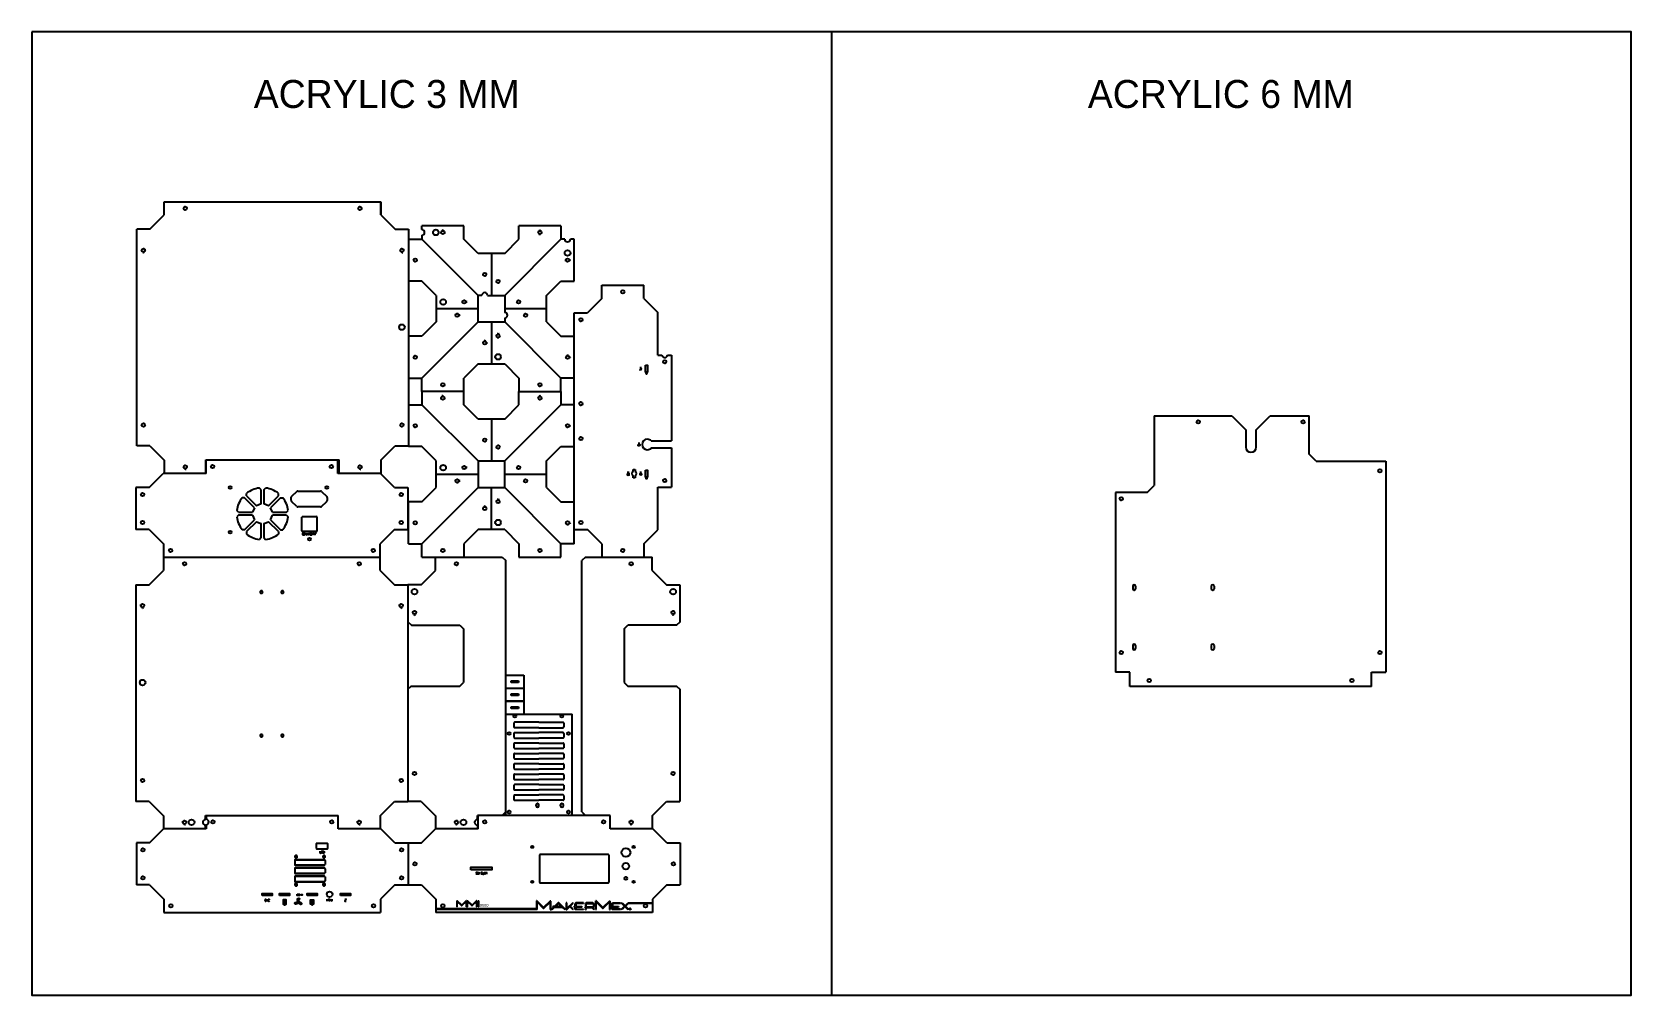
# Model space of a CAD drawing. Header units: inches. Extents: x -146 to 2142, y -111 to 1266.
import ezdxf

# ---------------------------------------------------------------- set-up
doc = ezdxf.new("R2010")
doc.units = ezdxf.units.IN
doc.header["$MEASUREMENT"] = 0
doc.layers.add('READY TO CUT', color=30, linetype='Continuous')
doc.styles.get("Standard").update_dxf_attribs({"font": 'arial.ttf'})

msp = doc.modelspace()

# ---------------------------------------------------------------- linework, layer by layer
at = {"color": 7}
msp.add_line((998.1, 1266.4), (998.1, -111.5), dxfattribs=at)
msp.add_lwpolyline([(-145.8, 1266.4), (-145.8, -111.5), (2142.1, -111.5), (2142.1, 1266.4)], close=True, dxfattribs=at)
at = {"layer": 'READY TO CUT', "color": 1}
for p, q in [((43.5, 1023.6), (353.5, 1023.6)), ((43.5, 1004.6), (43.5, 1023.6)), ((353.5, 1023.6), (353.5, 1004.6)), ((23, 984.1), (4, 984.1)), ((4, 674.1), (4, 984.1)), ((23, 984.1), (43.5, 1004.6)), ((353.5, 1004.6), (374, 984.1)), ((374, 984.1), (393, 984.1)), ((393, 984.1), (393, 673.1)), ((472, 989.1), (412, 989.1)), ((412, 983.6), (412, 989.1)), ((472, 970.1), (472, 989.1)), ((611, 989.1), (551, 989.1)), ((551, 970.1), (551, 989.1)), ((611, 989.1), (611, 970.1)), ((393, 970.1), (412, 970.1)), ((412, 975.6), (412, 970.1)), ((492.5, 889.6), (412, 970.1)), ((492.5, 949.6), (472, 970.1)), ((530.5, 949.6), (551, 970.1)), ((611, 970.1), (530.5, 889.6)), ((616.5, 970.1), (611, 970.1)), ((630, 970.1), (624.5, 970.1)), ((630, 910.1), (630, 970.1)), ((530.5, 949.6), (492.5, 949.6)), ((511.5, 949.6), (511.5, 889.6)), ((412, 910.1), (393, 910.1)), ((432.5, 889.6), (412, 910.1)), ((590.5, 889.6), (611, 910.1)), ((611, 910.1), (630, 910.1)), ((669.5, 885.1), (669.5, 904.1)), ((669.5, 904.1), (729.5, 904.1)), ((729.5, 885.1), (729.5, 904.1)), ((432.5, 889.6), (432.5, 851.6)), ((432.5, 870.6), (492.5, 870.6)), ((492.5, 851.6), (492.5, 889.6)), ((498, 889.6), (492.5, 889.6)), ((506, 889.6), (530.5, 889.6)), ((530.5, 889.6), (530.5, 865.1)), ((530.5, 870.6), (590.5, 870.6)), ((590.5, 851.6), (590.5, 889.6)), ((669.5, 885.1), (649, 864.6)), ((729.5, 885.1), (749.5, 865.1)), ((412, 771.1), (492.5, 851.6)), ((432.5, 851.6), (412, 831.1)), ((492.5, 851.6), (530.5, 851.6)), ((511.5, 851.6), (511.5, 791.6)), ((530.5, 857.1), (530.5, 851.6)), ((611, 771.1), (530.5, 851.6)), ((590.5, 851.6), (611, 831.1)), ((630, 534.1), (630, 864.6)), ((630, 864.6), (649, 864.6)), ((749.5, 804.1), (749.5, 865.1)), ((412, 831.1), (393, 831.1)), ((611, 831.1), (630, 831.1)), ((749.5, 804.1), (755.5, 804.1)), ((763.4, 804.1), (769, 804.1)), ((769, 804.1), (769, 681.2)), ((492.5, 791.6), (472, 771.1)), ((492.5, 791.6), (530.5, 791.6)), ((530.5, 791.6), (551, 771.1)), ((393, 771.1), (412, 771.1)), ((412, 752.1), (412, 771.1)), ((472, 752.1), (472, 771.1)), ((551, 771.1), (551, 752.1)), ((630, 771.1), (611, 771.1)), ((611, 752.1), (611, 771.1)), ((393, 733.1), (412, 733.1)), ((472, 752.1), (412, 752.1)), ((412, 752.1), (412, 733.1)), ((412, 733.1), (492.5, 652.6)), ((472, 733.1), (472, 752.1)), ((492.5, 712.6), (472, 733.1)), ((530.5, 712.6), (551, 733.1)), ((611, 733.1), (530.5, 652.6)), ((551, 733.1), (551, 752.1)), ((551, 752.1), (611, 752.1)), ((611, 752.1), (611, 733.1)), ((630, 733.1), (611, 733.1)), ((530.5, 712.6), (492.5, 712.6)), ((511.5, 712.6), (511.5, 652.6)), ((1459.6, 717), (1459.6, 617.5)), ((1459.6, 717), (1570.8, 717)), ((1625.8, 717), (1681.8, 717)), ((1681.8, 662.5), (1681.8, 717)), ((23, 674.1), (4, 674.1)), ((23, 674.1), (43.5, 653.6)), ((353.5, 653.6), (374, 674.1)), ((374, 674.1), (393, 674.1)), ((412, 673.1), (393, 673.1)), ((432.5, 652.6), (412, 673.1)), ((590.5, 652.6), (611, 673.1)), ((611, 673.1), (630, 673.1)), ((740.1, 681.2), (769, 681.2)), ((740.1, 671.2), (769, 671.2)), ((769, 671.2), (769, 615.1)), ((43.5, 653.6), (43.5, 634.6)), ((103, 654.1), (293.5, 654.1)), ((103, 634.6), (103, 654.1)), ((103.4, 634.6), (103.4, 654.1)), ((292, 634.6), (292, 654.1)), ((293.5, 634.6), (293.5, 654.1)), ((353.5, 653.6), (353.5, 634.6)), ((432.5, 614.6), (432.5, 652.6)), ((492.5, 652.6), (492.5, 614.6)), ((492.5, 652.6), (530.5, 652.6)), ((530.5, 614.6), (530.5, 652.6)), ((590.5, 614.6), (590.5, 652.6)), ((1691.8, 652.5), (1681.8, 662.5)), ((1691.8, 652.5), (1791.3, 652.5)), ((1791.3, 652.5), (1791.3, 350.5)), ((22, 614.6), (42, 634.6)), ((103.4, 634.6), (42, 634.6)), ((353, 634.6), (292, 634.6)), ((373, 614.6), (353, 634.6)), ((432.5, 633.6), (492.5, 633.6)), ((530.5, 633.6), (590.5, 633.6)), ((714.3, 640.6), (717.3, 640.6)), ((714.3, 637.7), (714.3, 640.6)), ((714.3, 628.6), (714.3, 631.4)), ((717.3, 628.6), (714.3, 628.6)), ((717.3, 640.6), (717.3, 637.7)), ((717.3, 631.4), (717.3, 628.6)), ((22, 614.6), (3, 614.6)), ((3, 614.6), (3, 554.6)), ((158.3, 600), (154.9, 600)), ((172.6, 585.8), (158.3, 600)), ((161.2, 602.8), (161.2, 606.3)), ((161.2, 602.8), (175.4, 588.6)), ((182, 611.4), (179.5, 613.9)), ((182, 591.3), (182, 611.4)), ((186, 611.4), (188.4, 613.9)), ((186, 611.4), (186, 591.3)), ((192.6, 588.6), (206.8, 602.8)), ((209.6, 600), (195.4, 585.8)), ((206.8, 602.8), (206.8, 606.3)), ((209.6, 600), (213.1, 600)), ((224.7, 600.5), (224.7, 596.2)), ((233.1, 609.1), (225.3, 601.9)), ((234.5, 609.6), (266.9, 609.6)), ((268.3, 609.1), (276, 601.9)), ((276.7, 600.5), (276.7, 596.2)), ((373, 614.6), (392, 614.6)), ((392, 614.6), (392, 554.6)), ((412, 534.1), (492.5, 614.6)), ((412, 594.1), (432.5, 614.6)), ((492.5, 614.6), (530.5, 614.6)), ((511.5, 554.6), (511.5, 614.6)), ((611, 534.1), (530.5, 614.6)), ((590.5, 614.6), (611, 594.1)), ((749.5, 615.1), (769, 615.1)), ((749.5, 554.1), (749.5, 615.1)), ((1404.3, 607.5), (1404.3, 350.5)), ((1449.6, 607.5), (1404.3, 607.5)), ((1449.6, 607.5), (1459.6, 617.5)), ((149.7, 579.2), (147.3, 581.6)), ((149.7, 575.2), (147.3, 572.7)), ((149.7, 579.2), (169.8, 579.2)), ((169.8, 575.2), (149.7, 575.2)), ((198.2, 579.2), (218.3, 579.2)), ((218.3, 575.2), (198.2, 575.2)), ((218.3, 579.2), (220.7, 581.6)), ((218.3, 575.2), (220.7, 572.7)), ((233.1, 587.6), (225.3, 594.8)), ((266.9, 587.1), (234.5, 587.1)), ((240.4, 552.6), (240.4, 572.1)), ((241.4, 573.1), (260.9, 573.1)), ((261.9, 572.1), (261.9, 552.6)), ((268.3, 587.6), (276, 594.8)), ((393, 534.1), (393, 594.1)), ((412, 594.1), (393, 594.1)), ((611, 594.1), (630, 594.1)), ((22, 554.6), (3, 554.6)), ((22, 554.6), (42.5, 534.1)), ((158.3, 554.3), (154.9, 554.3)), ((158.3, 554.3), (172.6, 568.5)), ((175.4, 565.7), (161.2, 551.5)), ((161.2, 551.5), (161.2, 548)), ((182, 542.9), (182, 563)), ((186, 563), (186, 542.9)), ((206.8, 551.5), (192.6, 565.7)), ((195.4, 568.5), (209.6, 554.3)), ((206.8, 551.5), (206.8, 548)), ((209.6, 554.3), (213.1, 554.3)), ((260.9, 551.6), (241.4, 551.6)), ((373, 554.6), (352.5, 534.1)), ((373, 554.6), (392, 554.6)), ((492.5, 554.6), (472, 534.1)), ((530.5, 554.6), (492.5, 554.6)), ((530.5, 554.6), (551, 534.1)), ((630, 554.6), (649, 554.6)), ((669.5, 534.1), (649, 554.6)), ((729.5, 534.1), (749.5, 554.1)), ((42.5, 534.1), (42.5, 496.1)), ((182, 542.9), (179.5, 540.4)), ((186, 542.9), (188.4, 540.4)), ((352.5, 496.1), (352.5, 534.1)), ((393, 534.1), (412, 534.1)), ((412, 515.1), (412, 534.1)), ((472, 534.1), (472, 515.1)), ((551, 534.1), (551, 515.1)), ((611, 515.1), (611, 534.1)), ((630, 534.1), (611, 534.1)), ((669.5, 534.1), (669.5, 515.1)), ((729.5, 534.1), (729.5, 515.1)), ((42.5, 515.1), (352.5, 515.1)), ((412, 515.1), (526.9, 515.1)), ((431.5, 496.1), (431.5, 515.1)), ((526.9, 515.1), (532, 510)), ((532, 145.6), (532, 510)), ((551, 515.1), (611, 515.1)), ((646, 515.1), (641, 510)), ((641, 150.7), (641, 510)), ((646, 515.1), (741.5, 515.1)), ((741.5, 496.1), (741.5, 515.1)), ((22, 475.6), (42.5, 496.1)), ((352.5, 496.1), (373, 475.6)), ((411, 475.6), (431.5, 496.1)), ((741.5, 496.1), (762, 475.6)), ((3, 475.6), (3, 165.6)), ((3, 475.6), (22, 475.6)), ((373, 475.6), (392, 475.6)), ((411, 475.6), (392, 475.6)), ((392, 475.6), (392, 165.6)), ((762, 475.6), (781, 475.6)), ((781, 475.6), (781, 422.1)), ((392, 422.6), (397, 417.6)), ((397, 417.6), (466.5, 417.6)), ((466.5, 417.6), (471.5, 412.6)), ((471.5, 412.6), (471.5, 335.6)), ((701.5, 412.6), (706.5, 417.6)), ((701.5, 412.6), (701.5, 335.6)), ((1429.3, 388.5), (1429.3, 384.5)), ((558.1, 346.1), (558.1, 290.3)), ((1424.8, 350.5), (1404.3, 350.5)), ((1424.8, 330), (1424.8, 350.5)), ((1770.8, 350.5), (1791.3, 350.5)), ((1770.8, 330), (1770.8, 350.5)), ((466.5, 330.6), (471.5, 335.6)), ((701.5, 335.6), (706.5, 330.6)), ((781, 326.1), (781, 165.6)), ((1770.8, 330), (1424.8, 330)), ((532, 290.3), (627, 290.3)), ((543.7, 277.8), (543.7, 272)), ((579.5, 278.8), (544.7, 278.8)), ((579.5, 278.8), (614.2, 278.8)), ((615.2, 277.8), (615.2, 272)), ((627, 145.6), (627, 290.3)), ((543.7, 262.9), (543.7, 257.2)), ((579.5, 271), (544.7, 271)), ((544.7, 263.9), (579.5, 263.9)), ((544.7, 256.2), (579.5, 256.2)), ((579.5, 271), (614.2, 271)), ((614.2, 263.9), (579.5, 263.9)), ((614.2, 256.2), (579.5, 256.2)), ((615.2, 262.9), (615.2, 257.2)), ((543.7, 248.1), (543.7, 242.3)), ((543.7, 233.2), (543.7, 227.5)), ((579.5, 249.1), (544.7, 249.1)), ((544.7, 241.3), (579.5, 241.3)), ((544.7, 234.2), (579.5, 234.2)), ((579.5, 249.1), (614.2, 249.1)), ((614.2, 241.3), (579.5, 241.3)), ((614.2, 234.2), (579.5, 234.2)), ((615.2, 248.1), (615.2, 242.3)), ((615.2, 233.2), (615.2, 227.5)), ((543.7, 218.4), (543.7, 212.7)), ((544.7, 226.5), (579.5, 226.5)), ((579.5, 219.4), (544.7, 219.4)), ((544.7, 211.7), (579.5, 211.7)), ((614.2, 226.5), (579.5, 226.5)), ((579.5, 219.4), (614.2, 219.4)), ((614.2, 211.7), (579.5, 211.7)), ((615.2, 218.4), (615.2, 212.7)), ((543.7, 203.6), (543.7, 197.8)), ((543.7, 188.7), (543.7, 183)), ((544.7, 204.6), (579.5, 204.6)), ((544.7, 196.8), (579.5, 196.8)), ((579.5, 189.7), (544.7, 189.7)), ((614.2, 204.6), (579.5, 204.6)), ((614.2, 196.8), (579.5, 196.8)), ((579.5, 189.7), (614.2, 189.7)), ((615.2, 203.6), (615.2, 197.8)), ((615.2, 188.7), (615.2, 183)), ((22, 165.6), (3, 165.6)), ((22, 165.6), (42.5, 145.1)), ((352.5, 145.1), (373, 165.6)), ((373, 165.6), (392, 165.6)), ((411, 165.6), (392, 165.6)), ((411, 165.6), (431.5, 145.1)), ((543.7, 173.9), (543.7, 168.1)), ((544.7, 182), (579.5, 182)), ((544.7, 174.9), (579.5, 174.9)), ((544.7, 167.1), (579.5, 167.1)), ((575.5, 159.3), (575.5, 160.8)), ((614.2, 182), (579.5, 182)), ((614.2, 174.9), (579.5, 174.9)), ((614.2, 167.1), (579.5, 167.1)), ((579.5, 159.3), (579.5, 160.8)), ((610.5, 159.3), (610.5, 160.8)), ((614.5, 159.3), (614.5, 160.8)), ((615.2, 173.9), (615.2, 168.1)), ((741.5, 145.1), (762, 165.6)), ((762, 165.6), (781, 165.6)), ((42.5, 145.1), (42.5, 126.1)), ((102.5, 145.6), (292.5, 145.6)), ((102.5, 139.6), (102.5, 145.6)), ((103.5, 145.6), (103.5, 140)), ((292.5, 126.1), (292.5, 145.6)), ((352.5, 145.1), (352.5, 126.1)), ((431.5, 145.1), (431.5, 126.1)), ((681.5, 145.6), (491.5, 145.6)), ((491.5, 139.6), (491.5, 145.6)), ((492.5, 126.1), (492.5, 145.6)), ((532, 150.7), (526.8, 145.6)), ((641, 150.7), (646.1, 145.6)), ((681.5, 126.1), (681.5, 145.6)), ((741.5, 145.1), (741.5, 126.1)), ((22.5, 106.1), (42.5, 126.1)), ((103.5, 126.1), (42.5, 126.1)), ((102.5, 126.1), (102.5, 131.6)), ((103.5, 132.1), (103.5, 126.1)), ((353.5, 126.1), (292.5, 126.1)), ((373.5, 106.1), (353.5, 126.1)), ((411.5, 106.1), (431.5, 126.1)), ((492.5, 126.1), (431.5, 126.1)), ((491.5, 131.6), (491.5, 126.1)), ((742.5, 126.1), (681.5, 126.1)), ((762.5, 106.1), (742.5, 126.1)), ((22.5, 106.1), (3.5, 106.1)), ((3.5, 106.1), (3.5, 46.1)), ((261, 105.1), (261, 98.1)), ((261.5, 105.6), (276.5, 105.6)), ((261.5, 97.6), (276.5, 97.6)), ((277, 105.1), (277, 98.1)), ((373.5, 106.1), (411.5, 106.1)), ((392.5, 106.1), (392.5, 46.1)), ((762.5, 106.1), (781.5, 106.1)), ((781.5, 106.1), (781.5, 46.1)), ((230.2, 81.1), (230.2, 75.4)), ((230.2, 69.3), (230.2, 63.5)), ((272.7, 82.1), (231.2, 82.1)), ((231.2, 82.1), (272.7, 82.1)), ((231.2, 74.4), (272.7, 74.4)), ((272.7, 74.4), (231.2, 74.4)), ((272.7, 70.3), (231.2, 70.3)), ((231.2, 70.3), (272.7, 70.3)), ((273.7, 81.1), (273.7, 75.4)), ((273.7, 69.3), (273.7, 63.5)), ((580.5, 88.9), (580.5, 49.9)), ((581.5, 89.9), (678.5, 89.9)), ((679.5, 88.9), (679.5, 49.9)), ((22.5, 46.1), (3.5, 46.1)), ((22.5, 46.1), (43, 25.6)), ((230.2, 57.4), (230.2, 51.7)), ((231.2, 62.5), (272.7, 62.5)), ((272.7, 62.5), (231.2, 62.5)), ((272.7, 58.4), (231.2, 58.4)), ((231.2, 58.4), (272.7, 58.4)), ((231.2, 50.7), (272.7, 50.7)), ((272.7, 50.7), (231.2, 50.7)), ((273.7, 57.4), (273.7, 51.7)), ((373.5, 46.1), (353, 25.6)), ((373.5, 46.1), (411.5, 46.1)), ((411.5, 46.1), (432, 25.6)), ((581.5, 48.9), (678.5, 48.9)), ((762.5, 46.1), (742, 25.6)), ((762.5, 46.1), (781.5, 46.1)), ((43, 25.6), (43, 6.6)), ((353, 25.6), (353, 6.6)), ((432, 25.6), (432, 6.6)), ((742, 25.6), (742, 6.6)), ((43, 6.6), (353, 6.6)), ((742, 6.6), (432, 6.6))]:
    msp.add_line(p, q, dxfattribs=at)
at = {"layer": 'READY TO CUT'}
for p, q in [((43.5, 1004.6), (43.5, 1023.6)), ((353.5, 1004.6), (353.5, 1023.6))]:
    msp.add_line(p, q, dxfattribs=at)
at = {"layer": 'READY TO CUT', "color": 2}
for p, q in [((442, 983.3), (441.2, 982.6)), ((442, 982), (442, 983.3)), ((442, 983.3), (442.7, 982.6)), ((444.4, 979.6), (445.7, 979.6)), ((581, 983.3), (580.2, 982.6)), ((581, 982), (581, 983.3)), ((581, 983.3), (581.7, 982.6)), ((581, 975.8), (581, 977.2)), ((13.5, 950.3), (12.7, 951)), ((13.5, 951.7), (13.5, 950.3)), ((13.5, 950.3), (14.2, 951)), ((17.2, 954.1), (15.9, 954.1)), ((383.5, 950.3), (382.7, 951)), ((383.5, 951.7), (383.5, 950.3)), ((383.5, 950.3), (384.2, 951)), ((387.2, 954.1), (385.9, 954.1)), ((616.7, 940.1), (618.1, 940.1)), ((622.9, 940.1), (624.2, 940.1)), ((624.2, 940.1), (623.5, 940.8)), ((624.2, 940.1), (623.5, 939.3)), ((468.7, 880.1), (470.1, 880.1)), ((474.9, 880.1), (476.2, 880.1)), ((476.2, 880.1), (475.5, 880.8)), ((476.2, 880.1), (475.5, 879.3)), ((462.5, 864.8), (462.5, 863.5)), ((464.9, 861.1), (466.2, 861.1)), ((466.2, 861.1), (465.5, 861.8)), ((466.2, 861.1), (465.5, 860.3)), ((502, 825.3), (501.2, 824.6)), ((502, 824), (502, 825.3)), ((502, 825.3), (502.7, 824.6)), ((521, 835.3), (520.2, 834.6)), ((521, 834), (521, 835.3)), ((521, 835.3), (521.7, 834.6)), ((521, 827.8), (521, 829.2)), ((504.4, 821.6), (505.7, 821.6)), ((620.5, 804.8), (620.5, 803.5)), ((622.9, 801.1), (624.2, 801.1)), ((624.2, 801.1), (623.5, 801.8)), ((624.2, 801.1), (623.5, 800.3)), ((438.2, 742.6), (439.6, 742.6)), ((442, 746.3), (441.2, 745.6)), ((442, 745), (442, 746.3)), ((442, 746.3), (442.7, 745.6)), ((581, 746.3), (580.2, 745.6)), ((581, 745), (581, 746.3)), ((581, 746.3), (581.7, 745.6)), ((622.9, 703.1), (624.2, 703.1)), ((624.2, 703.1), (623.5, 703.8)), ((624.2, 703.1), (623.5, 702.3)), ((73.5, 640.3), (72.7, 641)), ((73.5, 641.7), (73.5, 640.3)), ((73.5, 640.3), (74.2, 641)), ((77.2, 644.1), (75.9, 644.1)), ((323.5, 640.3), (322.7, 641)), ((323.5, 641.7), (323.5, 640.3)), ((323.5, 640.3), (324.2, 641)), ((327.2, 644.1), (325.9, 644.1)), ((474.9, 643.1), (476.2, 643.1)), ((476.2, 643.1), (475.5, 643.8)), ((476.2, 643.1), (475.5, 642.3)), ((462.5, 621.7), (462.5, 620.3)), ((464.9, 624.1), (466.2, 624.1)), ((466.2, 624.1), (465.5, 624.8)), ((466.2, 624.1), (465.5, 623.3)), ((521, 598.3), (520.2, 597.6)), ((521, 597), (521, 598.3)), ((521, 598.3), (521.7, 597.6)), ((498.2, 584.6), (499.6, 584.6)), ((502, 588.3), (501.2, 587.6)), ((502, 587), (502, 588.3)), ((502, 588.3), (502.7, 587.6)), ((620.5, 561.7), (620.5, 560.3)), ((622.9, 564.1), (624.2, 564.1)), ((624.2, 564.1), (623.5, 564.8)), ((624.2, 564.1), (623.5, 563.3)), ((10.1, 445.6), (8.7, 445.6)), ((12.5, 441.8), (11.7, 442.5)), ((12.5, 443.2), (12.5, 441.8)), ((12.5, 441.8), (13.2, 442.5)), ((380.1, 445.6), (378.7, 445.6)), ((382.5, 441.8), (381.7, 442.5)), ((382.5, 443.2), (382.5, 441.8)), ((382.5, 441.8), (383.2, 442.5)), ((401.5, 439.3), (401.5, 438)), ((771.5, 439.3), (771.5, 438)), ((401.5, 431.8), (400.7, 432.5)), ((401.5, 433.2), (401.5, 431.8)), ((401.5, 431.8), (402.2, 432.5)), ((771.5, 431.8), (770.7, 432.5)), ((771.5, 433.2), (771.5, 431.8)), ((771.5, 431.8), (772.2, 432.5)), ((461.5, 139.3), (461.5, 138)), ((711.5, 139.3), (711.5, 138)), ((70.1, 135.6), (68.7, 135.6)), ((72.5, 131.8), (71.7, 132.5)), ((72.5, 133.2), (72.5, 131.8)), ((72.5, 131.8), (73.2, 132.5)), ((320.1, 135.6), (318.7, 135.6)), ((322.5, 131.8), (321.7, 132.5)), ((322.5, 133.2), (322.5, 131.8)), ((322.5, 131.8), (323.2, 132.5)), ((461.5, 131.8), (460.7, 132.5)), ((461.5, 133.2), (461.5, 131.8)), ((461.5, 131.8), (462.2, 132.5)), ((711.5, 131.8), (710.7, 132.5)), ((711.5, 133.2), (711.5, 131.8)), ((711.5, 131.8), (712.2, 132.5)), ((462, 23.3), (462.7, 23.3)), ((476.8, 23.3), (477.5, 23.3)), ((492.9, 23.3), (493.5, 23.3)), ((680.4, 23), (681.3, 23)), ((575.9, 11.6), (432, 11.6)), ((576.8, 10.7), (432, 10.7)), ((462, 14.9), (462.7, 14.9)), ((475.4, 14.9), (476, 14.9)), ((477.5, 14.9), (476.8, 14.9)), ((476.8, 14.9), (477.5, 14.9)), ((490.2, 14.9), (490.8, 14.9)), ((491.7, 21.5), (491.7, 22)), ((492, 21.5), (491.7, 21.5)), ((492.9, 14.9), (493.5, 14.9))]:
    msp.add_line(p, q, dxfattribs=at)
at = {"layer": 'READY TO CUT', "color": 2, "linetype": 'Continuous'}
for p, q in [((723.7, 786.2), (726.2, 786.2)), ((723.7, 783.7), (723.7, 782.1)), ((726.2, 782.8), (723.7, 782.8)), ((721.3, 678.3), (723.8, 678.3)), ((723.8, 676.6), (721.3, 676.6)), ((722.6, 678.3), (722.6, 676.6)), ((706, 636.5), (708.5, 636.5)), ((723.7, 636.5), (726.2, 636.5)), ((245.2, 546.3), (245.2, 550)), ((245.2, 550), (247.7, 546.3)), ((247.7, 546.3), (247.7, 550)), ((248.5, 546.3), (250.9, 550)), ((255.4, 546.3), (255.4, 550)), ((255.4, 550), (257.9, 550)), ((258.7, 546.3), (258.7, 550)), ((258.7, 550), (261.2, 550)), ((255.4, 548.3), (257.1, 548.3)), ((258.7, 548.3), (260.4, 548.3)), ((499.2, 61.5), (499.2, 64)), ((499.2, 61.5), (500.6, 61.5)), ((503.7, 64), (505.4, 64)), ((504.6, 64), (504.6, 61.5)), ((189.9, 22.8), (189.9, 25.3)), ((189.9, 25.3), (191.5, 22.8)), ((191.5, 22.8), (191.5, 25.3)), ((215.8, 23.1), (215.8, 20.6)), ((276.3, 23), (276.3, 25.5)), ((279.2, 23.8), (280.4, 23.8)), ((281.3, 23), (281.3, 25.5)), ((281.9, 23), (281.9, 25.5)), ((281.9, 25.5), (283.6, 23)), ((283.6, 23), (283.6, 25.5)), ((462, 23.3), (462, 14.9)), ((469.1, 16.9), (462.7, 23.3)), ((475.5, 23.3), (469.1, 16.9)), ((476, 23.3), (475.5, 23.3)), ((476, 14.9), (476, 23.3)), ((476.8, 23.3), (476.8, 14.9)), ((483.9, 16.9), (477.5, 23.3)), ((490.3, 23.3), (483.9, 16.9)), ((490.8, 23.3), (490.3, 23.3)), ((490.8, 14.9), (490.8, 23.3)), ((492.9, 23.3), (491.7, 22)), ((493.5, 14.9), (493.5, 23.3)), ((576.6, 23.3), (575.9, 23.3)), ((575.9, 23.3), (575.9, 11.6)), ((586.2, 13.6), (576.6, 23.3)), ((595.6, 23), (586.2, 13.6)), ((596.4, 23), (595.6, 23)), ((596.4, 10.8), (596.4, 23)), ((661.5, 23.2), (660.8, 23.2)), ((660.8, 11), (660.8, 23.2)), ((671, 13.7), (661.5, 23.2)), ((680.4, 23), (671, 13.7)), ((681.3, 10.9), (681.3, 23)), ((214.9, 20.6), (216.5, 20.6)), ((462.7, 14.9), (462.7, 22.3)), ((462.7, 22.3), (468.7, 16.4)), ((468.7, 16.4), (469.4, 16.4)), ((469.4, 16.4), (475.4, 22.3)), ((475.4, 22.3), (475.4, 14.9)), ((477.5, 14.9), (477.5, 22.3)), ((477.5, 22.3), (483.5, 16.4)), ((483.5, 16.4), (484.2, 16.4)), ((484.2, 16.4), (490.2, 22.3)), ((490.2, 22.3), (490.2, 14.9)), ((492, 21.5), (492.9, 22.5)), ((492.9, 22.5), (492.9, 14.9)), ((576.8, 10.7), (576.8, 21.7)), ((576.8, 21.7), (585.6, 12.9)), ((585.6, 12.9), (586.7, 12.9)), ((586.7, 12.9), (595.5, 21.6)), ((595.5, 21.6), (595.5, 10.8)), ((595.5, 10.8), (596.4, 10.8)), ((600.7, 14.4), (597.7, 11.3)), ((597.7, 11.3), (598.3, 10.7)), ((598.3, 10.7), (601.9, 14.3)), ((601.6, 15.1), (599.5, 15.1)), ((599.5, 15.1), (599.5, 14.4)), ((599.5, 14.4), (600.7, 14.4)), ((607, 20.5), (601.6, 15.1)), ((601.9, 14.3), (613, 14.3)), ((602.8, 15.1), (607.3, 19.7)), ((612.2, 15.1), (602.8, 15.1)), ((608, 20.5), (607, 20.5)), ((607.3, 19.7), (607.6, 19.7)), ((607.6, 19.7), (612.2, 15.1)), ((617, 11.4), (608, 20.5)), ((613, 14.3), (616.5, 10.8)), ((616.5, 10.8), (617, 11.4)), ((619.6, 20.3), (618.7, 20.3)), ((618.7, 20.3), (618.7, 10.8)), ((618.7, 10.8), (619.4, 10.8)), ((619.4, 10.8), (623.6, 15.1)), ((627.8, 20.4), (619.6, 12.2)), ((619.6, 12.2), (619.6, 20.3)), ((623.6, 15.1), (628, 10.7)), ((624.2, 15.6), (628.4, 19.8)), ((628.5, 11.3), (624.2, 15.6)), ((628.4, 19.8), (627.8, 20.4)), ((628, 10.7), (628.5, 11.3)), ((630, 14.2), (630, 15.1)), ((630, 15.1), (631.3, 15.1)), ((631.3, 14.2), (630, 14.2)), ((632.4, 20.5), (631.3, 19.4)), ((631.3, 15.1), (631.3, 19.4)), ((631.3, 10.7), (631.3, 14.2)), ((643.4, 10.7), (631.3, 10.7)), ((632.6, 19.6), (632.2, 19.3)), ((632.2, 19.3), (632.2, 15.1)), ((632.2, 15.1), (640.7, 15.1)), ((640.7, 14.2), (632.2, 14.2)), ((632.2, 14.2), (632.2, 11.5)), ((632.2, 11.5), (643.4, 11.5)), ((643.5, 20.5), (632.4, 20.5)), ((643.5, 19.6), (632.6, 19.6)), ((640.7, 15.1), (640.7, 14.2)), ((643.4, 11.5), (643.4, 10.7)), ((643.5, 20.5), (643.5, 19.6)), ((646.2, 14.4), (645, 14.4)), ((645, 14.4), (645, 13.6)), ((645, 13.6), (646.2, 13.6)), ((647.1, 20.5), (646.2, 19.5)), ((646.2, 19.5), (646.2, 14.4)), ((646.2, 13.6), (646.2, 10.8)), ((646.2, 10.8), (646.9, 10.8)), ((646.9, 19.1), (647.4, 19.6)), ((646.9, 14.4), (646.9, 19.1)), ((656.4, 14.4), (646.9, 14.4)), ((646.9, 10.8), (646.9, 13.6)), ((646.9, 13.6), (655.1, 13.6)), ((656.8, 20.5), (647.1, 20.5)), ((647.4, 19.6), (656.6, 19.6)), ((655.1, 13.6), (657.9, 10.8)), ((658.5, 11.4), (656.3, 13.5)), ((656.3, 13.5), (656.7, 13.5)), ((657.5, 15.5), (656.4, 14.4)), ((656.6, 19.6), (657.5, 18.7)), ((656.7, 13.5), (658.4, 15.2)), ((658.4, 18.8), (656.8, 20.5)), ((657.5, 18.7), (657.5, 15.5)), ((657.9, 10.8), (658.5, 11.4)), ((658.4, 15.2), (658.4, 18.8)), ((660.8, 11), (661.6, 11)), ((661.6, 11), (661.6, 21.8)), ((661.6, 21.8), (670.5, 12.9)), ((670.5, 12.9), (671.5, 12.9)), ((671.5, 12.9), (680.5, 21.8)), ((680.5, 21.8), (680.5, 10.9)), ((680.5, 10.9), (681.3, 10.9)), ((682.6, 14.3), (682.6, 15)), ((682.6, 15), (684.1, 15)), ((684.1, 14.3), (682.6, 14.3)), ((684.1, 19.6), (685, 20.5)), ((684.1, 15), (684.1, 19.6)), ((684.1, 10.7), (684.1, 14.3)), ((696.2, 10.7), (684.1, 10.7)), ((685, 20.5), (696.2, 20.5)), ((685.4, 19.7), (685, 19.3)), ((685, 19.3), (685, 15.1)), ((685, 15.1), (693.5, 15.1)), ((693.5, 14.3), (685, 14.3)), ((685, 14.3), (685, 11.6)), ((685, 11.6), (696.2, 11.6)), ((696.2, 19.7), (685.4, 19.7)), ((693.5, 15.1), (693.5, 14.3)), ((696.2, 20.5), (696.2, 19.7)), ((696.2, 11.6), (696.2, 10.7)), ((697.7, 19.8), (698.4, 20.5)), ((702, 15.5), (697.7, 19.8)), ((697.8, 11.3), (702, 15.5)), ((698.4, 10.7), (697.8, 11.3)), ((698.4, 20.5), (702.7, 16.2)), ((702.6, 15), (698.4, 10.7)), ((707, 10.6), (702.6, 15)), ((702.7, 16.2), (707, 20.5)), ((707.3, 19.7), (703.3, 15.6)), ((703.3, 15.6), (707.6, 11.3)), ((707, 20.5), (742, 20.5)), ((707.6, 11.3), (707, 10.6)), ((742, 19.7), (707.3, 19.7))]:
    msp.add_line(p, q, dxfattribs=at)
at = {"layer": 'READY TO CUT', "color": 1, "linetype": 'ByBlock'}
for p, q in [((1429.3, 473.5), (1429.3, 469.5)), ((1433.3, 473.5), (1433.3, 469.5)), ((1541.5, 473.5), (1541.5, 469.5)), ((1545.5, 473.5), (1545.5, 469.5)), ((1433.3, 388.5), (1433.3, 384.5)), ((1541.5, 388.5), (1541.5, 384.5)), ((1545.5, 388.5), (1545.5, 384.5))]:
    msp.add_line(p, q, dxfattribs=at)
at = {"layer": 'READY TO CUT', "color": 1, "linetype": 'Continuous'}
for p, q in [((532, 346.1), (558.1, 346.1)), ((532, 327.5), (558.1, 327.5)), ((540, 335.5), (540, 338.1)), ((540, 338.1), (550.1, 338.1)), ((550.1, 335.5), (540, 335.5)), ((550.1, 338.1), (550.1, 335.5)), ((532, 308.9), (558.1, 308.9)), ((558.1, 308.9), (532, 308.9)), ((540, 316.9), (540, 319.5)), ((540, 319.5), (550.1, 319.5)), ((550.1, 316.9), (540, 316.9)), ((540, 298.3), (540, 300.9)), ((540, 300.9), (550.1, 300.9)), ((550.1, 298.3), (540, 298.3)), ((550.1, 319.5), (550.1, 316.9)), ((550.1, 300.9), (550.1, 298.3))]:
    msp.add_line(p, q, dxfattribs=at)
at = {"layer": 'READY TO CUT', "color": 2, "linetype": 'Continuous'}
for points in [[(723.7, 784.3), (726.2, 784.3), (725.1, 785.3), (726.2, 786.2)], [(726.2, 782.8), (725.8, 783.1), (725.7, 783.4)], [(721.3, 676), (723.8, 676), (723.8, 674.9), (723.7, 674.6), (723.5, 674.5), (723.3, 674.4), (723.1, 674.4), (722.8, 674.5), (722.7, 674.6), (722.6, 674.9), (722.6, 676)], [(722.6, 674.9), (722.5, 674.6), (722.3, 674.4), (722.1, 674.4), (721.7, 674.4), (721.5, 674.5), (721.4, 674.6), (721.3, 674.9), (721.3, 676)], [(706, 634.6), (708.5, 634.6), (707.4, 635.6), (708.5, 636.5)], [(706.6, 632.4), (706.3, 632.5), (706.1, 632.8), (706, 633.1), (706, 633.5), (706.1, 633.8), (706.2, 634), (706.3, 634)], [(706.6, 632.4), (707, 632.4), (707.2, 632.5), (707.4, 632.6), (707.5, 632.9), (707.5, 633.2), (708.5, 632.5), (708.5, 633.8)], [(723.7, 634.6), (726.2, 634.6), (725.1, 635.6), (726.2, 636.5)], [(725.6, 633.9), (725.7, 633.9), (725.9, 633.9), (726.1, 633.7), (726.2, 633.4), (726.2, 632.9), (726, 632.7), (725.8, 632.5), (725.7, 632.5), (725.4, 632.5), (725.2, 632.6), (724.9, 632.8), (723.7, 634), (723.7, 632.4)], [(265.9, 94.2), (265.9, 92.4), (266, 92), (266.3, 91.8), (266.6, 91.7), (267, 91.7), (267.3, 91.8), (267.5, 92), (267.6, 92.4), (267.6, 94.2)], [(269.9, 93.8), (269.6, 94.1), (269.3, 94.2), (268.8, 94.2), (268.5, 94.1), (268.3, 93.9), (268.2, 93.8), (268.2, 93.6), (268.3, 93.4), (268.4, 93.2), (268.6, 93.1), (269.4, 92.9), (269.7, 92.7), (269.8, 92.6), (269.9, 92.4), (269.9, 92.1), (269.8, 91.9), (269.6, 91.8), (269.3, 91.7), (268.8, 91.7), (268.5, 91.8), (268.3, 91.9), (268.2, 92.1)], [(270.5, 91.7), (270.5, 94.2), (271.6, 94.2), (272, 94.1), (272.1, 93.9), (272.2, 93.7), (272.2, 93.5), (272.1, 93.2), (271.9, 93.1), (271.6, 93), (270.5, 93)], [(271.6, 93), (271.9, 92.9), (272.1, 92.7), (272.2, 92.5), (272.2, 92.1), (272.1, 91.9), (271.9, 91.8), (271.6, 91.7), (270.5, 91.7)], [(491.5, 63.7), (491.2, 63.9), (490.9, 64), (490.4, 64), (490.1, 63.9), (489.9, 63.8), (489.8, 63.7), (489.8, 63.4), (489.9, 63.2), (490, 63.1), (490.2, 63), (491, 62.7), (491.3, 62.6), (491.4, 62.4), (491.5, 62.2), (491.5, 61.9), (491.4, 61.8), (491.2, 61.6), (490.9, 61.5), (490.4, 61.5), (490.1, 61.6), (489.9, 61.8), (489.8, 61.9)], [(498.6, 63.7), (498.3, 63.9), (497.9, 64), (497.5, 64), (497.2, 63.9), (496.9, 63.8), (496.9, 63.7), (496.9, 63.4), (496.9, 63.2), (497.1, 63.1), (497.3, 63), (498, 62.7), (498.3, 62.6), (498.5, 62.4), (498.6, 62.2), (498.6, 61.9), (498.5, 61.8), (498.3, 61.6), (497.9, 61.5), (497.5, 61.5), (497.2, 61.6), (497, 61.8), (496.9, 61.9)], [(189.3, 24.7), (189.2, 25), (189, 25.2), (188.7, 25.3), (188.2, 25.3), (187.9, 25.2), (187.7, 25), (187.6, 24.7), (187.5, 24.4), (187.5, 23.7), (187.6, 23.4), (187.7, 23.2), (187.9, 23), (188.2, 22.8), (188.7, 22.8), (189, 23), (189.2, 23.2), (189.3, 23.4)], [(193.9, 24.7), (193.8, 25), (193.6, 25.2), (193.3, 25.3), (192.8, 25.3), (192.5, 25.2), (192.3, 25), (192.2, 24.7), (192.1, 24.4), (192.1, 23.7), (192.2, 23.4), (192.3, 23.2), (192.5, 23), (192.8, 22.8), (193.3, 22.8), (193.6, 23), (193.8, 23.2), (193.9, 23.4)], [(215.8, 23.1), (215.5, 22.7), (215.2, 22.6)], [(254.3, 22.5), (254.3, 22.6), (254.3, 22.8), (254.5, 23), (254.8, 23.1), (255.3, 23.1), (255.5, 22.9), (255.7, 22.7), (255.7, 22.6), (255.7, 22.3), (255.6, 22.1), (255.4, 21.8), (254.2, 20.6), (255.8, 20.6)], [(278.2, 23), (278.2, 25.5), (277.2, 24.4), (276.3, 25.5)], [(278.8, 23), (279.8, 25.5), (280.7, 23)], [(302, 25.5), (303.7, 25.5), (302, 23), (303.7, 23)], [(710.1, 12.3), (709.6, 12.3), (709.6, 10.9)], [(709.6, 11.6), (710.1, 11.6), (710.4, 10.9)], [(710.4, 12), (710.4, 12.2), (710.2, 12.3), (710.1, 12.3)], [(710.1, 11.6), (710.2, 11.7), (710.4, 11.8), (710.4, 12)]]:
    msp.add_lwpolyline(points, dxfattribs=at)
at = {"layer": 'READY TO CUT', "color": 1}
for points in [[(732.2, 789.6), (734.8, 789.6), (734.8, 779.5), (732.2, 779.5)], [(732.2, 639.6), (734.8, 639.6), (734.8, 629.5), (732.2, 629.5)], [(183.7, 463.7), (183.9, 463.9), (183.9, 464), (184, 464.1), (184.2, 464.5), (184.3, 465), (184.2, 465.5), (184, 465.9), (183.7, 466.3), (183.4, 466.6), (182.9, 466.7), (182.5, 466.8), (182, 466.7), (181.6, 466.6), (181.2, 466.3), (181.1, 466.1), (180.9, 465.9), (180.7, 465.5), (180.7, 465), (180.7, 464.5), (180.9, 464.1), (181.2, 463.7), (181.6, 463.4), (182, 463.3), (182.5, 463.2), (182.9, 463.3), (183.4, 463.4)], [(213.7, 466.3), (213.6, 466.4), (213.5, 466.5), (213.4, 466.6), (212.9, 466.7), (212.5, 466.8), (212, 466.7), (211.6, 466.6), (211.2, 466.3), (210.9, 465.9), (210.7, 465.5), (210.7, 465), (210.7, 464.5), (210.9, 464.1), (211.2, 463.7), (211.4, 463.6), (211.6, 463.4), (212, 463.3), (212.5, 463.2), (212.9, 463.3), (213.4, 463.4), (213.7, 463.7), (214, 464.1), (214.2, 464.5), (214.3, 465), (214.2, 465.5), (214, 465.9)], [(183.7, 258.4), (183.9, 258.6), (183.9, 258.7), (184, 258.8), (184.2, 259.2), (184.3, 259.7), (184.2, 260.1), (184, 260.6), (183.7, 260.9), (183.4, 261.2), (182.9, 261.4), (182.5, 261.5), (182, 261.4), (181.6, 261.2), (181.2, 260.9), (181.1, 260.8), (180.9, 260.6), (180.7, 260.1), (180.7, 259.7), (180.7, 259.2), (180.9, 258.8), (181.2, 258.4), (181.6, 258.1), (182, 257.9), (182.5, 257.9), (182.9, 257.9), (183.4, 258.1)], [(213.7, 260.9), (213.6, 261.1), (213.5, 261.2), (213.4, 261.2), (212.9, 261.4), (212.5, 261.5), (212, 261.4), (211.6, 261.2), (211.2, 260.9), (210.9, 260.6), (210.7, 260.1), (210.7, 259.7), (210.7, 259.2), (210.9, 258.8), (211.2, 258.4), (211.4, 258.3), (211.6, 258.1), (212, 257.9), (212.5, 257.9), (212.9, 257.9), (213.4, 258.1), (213.7, 258.4), (214, 258.8), (214.2, 259.2), (214.3, 259.7), (214.2, 260.1), (214, 260.6)], [(233.2, 85.2), (233.4, 85.4), (233.4, 85.5), (233.5, 85.6), (233.7, 86), (233.8, 86.5), (233.7, 87), (233.5, 87.4), (233.2, 87.8), (232.9, 88.1), (232.4, 88.2), (232, 88.3), (231.5, 88.2), (231.1, 88.1), (230.7, 87.8), (230.6, 87.6), (230.4, 87.4), (230.2, 87), (230.2, 86.5), (230.2, 86), (230.4, 85.6), (230.7, 85.2), (231.1, 84.9), (231.5, 84.8), (232, 84.7), (232.4, 84.8), (232.9, 84.9)], [(273.2, 87.8), (273.1, 87.9), (273, 88), (272.9, 88.1), (272.4, 88.2), (272, 88.3), (271.5, 88.2), (271.1, 88.1), (270.7, 87.8), (270.4, 87.4), (270.2, 87), (270.2, 86.5), (270.2, 86), (270.4, 85.6), (270.7, 85.2), (270.9, 85.1), (271.1, 84.9), (271.5, 84.8), (272, 84.7), (272.4, 84.8), (272.9, 84.9), (273.2, 85.2), (273.5, 85.6), (273.7, 86), (273.8, 86.5), (273.7, 87), (273.5, 87.4)], [(482.3, 67.4), (482.3, 71.4), (512.3, 71.4), (512.3, 67.4)], [(233.2, 45.2), (233.4, 45.4), (233.4, 45.5), (233.5, 45.6), (233.7, 46), (233.8, 46.5), (233.7, 47), (233.5, 47.4), (233.2, 47.8), (232.9, 48.1), (232.4, 48.2), (232, 48.3), (231.5, 48.2), (231.1, 48.1), (230.7, 47.8), (230.6, 47.6), (230.4, 47.4), (230.2, 47), (230.2, 46.5), (230.2, 46), (230.4, 45.6), (230.7, 45.2), (231.1, 44.9), (231.5, 44.8), (232, 44.7), (232.4, 44.8), (232.9, 44.9)], [(273.2, 47.8), (273.1, 47.9), (273, 48), (272.9, 48.1), (272.4, 48.2), (272, 48.3), (271.5, 48.2), (271.1, 48.1), (270.7, 47.8), (270.4, 47.4), (270.2, 47), (270.2, 46.5), (270.2, 46), (270.4, 45.6), (270.7, 45.2), (270.9, 45.1), (271.1, 44.9), (271.5, 44.8), (272, 44.7), (272.4, 44.8), (272.9, 44.9), (273.2, 45.2), (273.5, 45.6), (273.7, 46), (273.8, 46.5), (273.7, 47), (273.5, 47.4)], [(183.5, 30.9), (183.5, 33.9), (197.8, 33.9), (197.8, 30.9)], [(208.5, 30.9), (208.5, 33.9), (222.8, 33.9), (222.8, 30.9)], [(233.8, 32.9), (236.8, 32.9), (236.8, 30.9), (233.8, 30.9)], [(247.8, 30.9), (247.8, 33.9), (262.1, 33.9), (262.1, 30.9)], [(295.7, 30.9), (295.7, 33.9), (310, 33.9), (310, 30.9)]]:
    msp.add_lwpolyline(points, close=True, dxfattribs=at)
for points in [[(1570.8, 717), (1590.8, 697), (1590.8, 672.5)], [(1605.8, 672.5), (1605.8, 697), (1625.8, 717)], [(172.6, 585.8), (169.8, 579.2)], [(169.8, 575.2), (172.6, 568.5)], [(182, 591.3), (175.4, 588.6)], [(192.6, 588.6), (186, 591.3)], [(198.2, 579.2), (195.4, 585.8)], [(195.4, 568.5), (198.2, 575.2)], [(175.4, 565.7), (182, 563)], [(186, 563), (192.6, 565.7)], [(781, 422.1), (776.5, 417.6), (706.5, 417.6)], [(392, 326.1), (396.5, 330.6), (466.5, 330.6)], [(706.5, 330.6), (776.5, 330.6), (781, 326.1)]]:
    msp.add_lwpolyline(points, dxfattribs=at)
at = {"layer": 'READY TO CUT', "color": 2, "linetype": 'Continuous'}
for points in [[(242.6, 550), (243.3, 550), (243.8, 549.8), (244.1, 549.4), (244.3, 549), (244.3, 548.6), (244.3, 547.7), (244.2, 547.2), (244, 546.9), (243.8, 546.6), (243.3, 546.3), (242.6, 546.3), (242.1, 546.6), (241.9, 546.9), (241.7, 547.2), (241.6, 547.7), (241.6, 548.6), (241.6, 549), (241.9, 549.4), (242.1, 549.8)], [(252.8, 550), (253.5, 550), (254, 549.8), (254.3, 549.4), (254.5, 549), (254.6, 548.6), (254.6, 547.7), (254.4, 547.2), (254.2, 546.9), (254, 546.6), (253.5, 546.3), (252.8, 546.3), (252.4, 546.6), (252.1, 546.9), (251.9, 547.2), (251.8, 547.7), (251.8, 548.6), (251.8, 549), (252.1, 549.4), (252.4, 549.8)], [(492.1, 64), (493, 64), (493.3, 63.9), (493.6, 63.7), (493.8, 63.1), (493.8, 62.5), (493.6, 61.9), (493.3, 61.6), (493, 61.5), (492.1, 61.5)], [(501.9, 64), (502.4, 64), (502.7, 63.9), (502.9, 63.6), (503.1, 63.3), (503.1, 63.1), (503.1, 62.5), (503, 62.1), (502.9, 61.9), (502.7, 61.7), (502.4, 61.5), (501.9, 61.5), (501.6, 61.7), (501.5, 61.9), (501.3, 62.1), (501.2, 62.5), (501.2, 63.1), (501.3, 63.3), (501.4, 63.6), (501.6, 63.9)]]:
    msp.add_lwpolyline(points, close=True, dxfattribs=at)
at = {"layer": 'READY TO CUT', "color": 2}
for points in [[(216.5, 18.5), (217.8, 18.5), (217.8, 24.9), (213.6, 24.9), (213.6, 18.5), (214.9, 18.5)], [(254.2, 18.5), (252.9, 18.5), (252.9, 24.9), (257.1, 24.9), (257.1, 18.5), (255.8, 18.5)], [(214.9, 18.5), (215.7, 17), (216.5, 18.5)], [(255.8, 18.5), (255, 17), (254.2, 18.5)]]:
    msp.add_lwpolyline(points, dxfattribs=at)
at = {"layer": 'READY TO CUT', "color": 1}
for centre, radius in [((73.5, 1014.1), 2.4), ((323.5, 1014.1), 2.4), ((432, 979.6), 4), ((442, 979.6), 2.4), ((581, 979.6), 2.4), ((13.5, 954.1), 2.4), ((383.5, 954.1), 2.4), ((402.5, 940.1), 2.4), ((620.5, 950.1), 4), ((620.5, 940.1), 2.4), ((502, 919.6), 2.4), ((521, 909.6), 2.4), ((699.5, 894.6), 2.4), ((442.5, 880.1), 4), ((472.5, 880.1), 2.4), ((550.5, 880.1), 2.4), ((383.5, 844.1), 4), ((462.5, 861.1), 2.4), ((560.5, 861.1), 2.4), ((639.5, 854.6), 2.4), ((502, 821.6), 2.4), ((521, 831.6), 2.4), ((402.5, 801.1), 2.4), ((521, 801.6), 4), ((620.5, 801.1), 2.4), ((759.5, 794.6), 2.4), ((442, 761.6), 2.4), ((581, 761.6), 2.4), ((442, 742.6), 2.4), ((581, 742.6), 2.4), ((639.5, 734.6), 2.4), ((1522.8, 708.5), 2.4), ((1672.8, 708.5), 2.4), ((13.5, 704.1), 2.4), ((383.5, 704.1), 2.4), ((402.5, 703.1), 2.4), ((620.5, 703.1), 2.4), ((639.5, 684.6), 2.4), ((502, 682.6), 2.4), ((521, 672.6), 2.4), ((73.5, 644.1), 2.4), ((112.5, 644.6), 2.4), ((282.5, 644.6), 2.4), ((323.5, 644.1), 2.4), ((442.5, 643.1), 4), ((472.5, 643.1), 2.4), ((550.5, 643.1), 2.4), ((1782.8, 638.5), 2.4), ((462.5, 624.1), 2.4), ((560.5, 624.1), 2.4), ((759.5, 624.6), 2.4), ((12.5, 604.6), 2.4), ((137.6, 614.7), 2), ((276.1, 614.7), 2), ((382.5, 604.6), 2.4), ((521, 594.6), 2.4), ((1412.8, 598.5), 2.4), ((502, 584.6), 2.4), ((12.5, 564.6), 2.4), ((137.6, 550.8), 2), ((382.5, 564.6), 2.4), ((402.5, 564.1), 2.4), ((521, 564.6), 4), ((620.5, 564.1), 2.4), ((639.5, 564.6), 2.4), ((52.5, 524.6), 2.4), ((251.3, 540.6), 2), ((342.5, 524.6), 2.4), ((442, 524.6), 2.4), ((581, 524.6), 2.4), ((699.5, 524.6), 2.4), ((72.5, 505.6), 2.4), ((322.5, 505.6), 2.4), ((461.5, 505.6), 2.4), ((711.5, 505.6), 2.4), ((401.5, 465.6), 4), ((771.5, 465.6), 4), ((12.5, 445.6), 2.4), ((382.5, 445.6), 2.4), ((401.5, 435.6), 2.4), ((771.5, 435.6), 2.4), ((1412.8, 378.5), 2.4), ((1782.8, 378.5), 2.4), ((12.5, 335.6), 4), ((1452.8, 338.5), 2.4), ((1742.8, 338.5), 2.4), ((545, 287.6), 2), ((612.5, 287.6), 2), ((537, 262.6), 2), ((622, 262.6), 2), ((401.5, 205.6), 2.4), ((771.5, 205.6), 2.4), ((12.5, 195.6), 2.4), ((382.5, 195.6), 2.4), ((72.5, 135.6), 2.4), ((82.5, 135.6), 4), ((113, 136.1), 2.4), ((283, 136.1), 2.4), ((322.5, 135.6), 2.4), ((461.5, 135.6), 2.4), ((471.5, 135.6), 4), ((502, 136.1), 2.4), ((537, 150.3), 2), ((622, 150.3), 2), ((672, 136.1), 2.4), ((711.5, 135.6), 2.4), ((13, 96.1), 2.4), ((383, 96.1), 2.4), ((570, 100.4), 1.5), ((704, 92.4), 6.3), ((715, 100.4), 1.5), ((402, 76.1), 2.4), ((704, 72.9), 4.75), ((772, 76.1), 2.4), ((13, 56.1), 2.4), ((383, 56.1), 2.4), ((570, 50.4), 1.5), ((704, 55.4), 2), ((715, 50.4), 1.5), ((280, 32.7), 4), ((53, 16.1), 2.4), ((343, 16.1), 2.4), ((442, 16.1), 2.4), ((732, 16.1), 2.4)]:
    msp.add_circle(centre, radius, dxfattribs=at)
at = {"layer": 'READY TO CUT', "color": 2}
for centre, radius in [((733.5, 777.5), 0.5), ((733.5, 627.5), 0.5), ((240.3, 31.9), 0.5), ((235.3, 21.7), 0.942), ((709.9, 11.6), 1.07)]:
    msp.add_circle(centre, radius, dxfattribs=at)
at = {"layer": 'READY TO CUT', "color": 1}
for centre, radius, start, end in [((412, 979.6), 4, 270, 90), ((412, 979.6), 4, 270, 90), ((620.5, 970.1), 4, 180, 0), ((502, 889.6), 4, 360, 180), ((530.5, 861.1), 4, 270, 90), ((759.5, 804.6), 4, 187.1808, 352.8192), ((734.5, 676.2), 7.5, 90, 270), ((734.5, 676.2), 7.5, 41.8103, 90), ((734.5, 676.2), 7.5, 270, 318.1897), ((1598.3, 672.5), 7.5, 180, 0), ((715.8, 634.6), 3.5, 115.3769, 244.6231), ((715.8, 634.6), 3.5, 295.3769, 64.6231), ((184, 577.2), 37, 141.896, 173.104), ((184, 577.2), 37, 96.896, 128.104), ((184, 577.2), 37, 51.896, 83.104), ((184, 577.2), 37, 6.896, 38.104), ((226.7, 600.5), 2, 132.5104, 180), ((226.7, 596.2), 2, 180, 227.4896), ((234.5, 607.6), 2, 90, 132.5104), ((266.9, 607.6), 2, 47.4896, 90), ((274.7, 600.5), 2, 0, 47.4896), ((274.7, 596.2), 2, 312.5104, 0), ((184, 577.2), 37, 186.896, 218.104), ((184, 577.2), 37, 321.896, 353.104), ((234.5, 589.1), 2, 227.4896, 270), ((241.4, 572.1), 1, 90, 180), ((260.9, 572.1), 1, 0, 90), ((266.9, 589.1), 2, 270, 312.5104), ((241.4, 552.6), 1, 180, 270), ((260.9, 552.6), 1, 270, 0), ((184, 577.2), 37, 231.896, 263.104), ((184, 577.2), 37, 276.896, 308.104), ((1431.3, 473.5), 2, 0, 180), ((1431.3, 469.5), 2, 180, 0), ((1543.5, 473.5), 2, 0, 180), ((1543.5, 469.5), 2, 180, 0), ((1431.3, 388.5), 2, 0, 180), ((1543.5, 388.5), 2, 0, 180), ((1431.3, 384.5), 2, 180, 0), ((1543.5, 384.5), 2, 180, 0), ((544.7, 277.8), 1, 90, 180), ((614.2, 277.8), 1, 0, 90), ((544.7, 272), 1, 180, 270), ((544.7, 262.9), 1, 90, 180), ((544.7, 257.2), 1, 180, 270), ((614.2, 272), 1, 270, 0), ((614.2, 262.9), 1, 0, 90), ((614.2, 257.2), 1, 270, 0), ((544.7, 248.1), 1, 90, 180), ((544.7, 242.3), 1, 180, 270), ((544.7, 233.2), 1, 90, 180), ((614.2, 248.1), 1, 0, 90), ((614.2, 242.3), 1, 270, 0), ((614.2, 233.2), 1, 0, 90), ((544.7, 227.5), 1, 180, 270), ((544.7, 218.4), 1, 90, 180), ((544.7, 212.7), 1, 180, 270), ((614.2, 227.5), 1, 270, 0), ((614.2, 218.4), 1, 0, 90), ((614.2, 212.7), 1, 270, 0), ((544.7, 203.6), 1, 90, 180), ((544.7, 197.8), 1, 180, 270), ((544.7, 188.7), 1, 90, 180), ((614.2, 203.6), 1, 0, 90), ((614.2, 197.8), 1, 270, 0), ((614.2, 188.7), 1, 0, 90), ((544.7, 183), 1, 180, 270), ((544.7, 173.9), 1, 90, 180), ((544.7, 168.1), 1, 180, 270), ((577.5, 160.8), 2, 0, 180), ((612.5, 160.8), 2, 0, 180), ((614.2, 183), 1, 270, 0), ((614.2, 173.9), 1, 0, 90), ((614.2, 168.1), 1, 270, 0), ((102.5, 135.6), 4, 90, 270), ((103, 136.1), 4, 277.1808, 82.8192), ((491.5, 135.6), 4, 90, 270), ((577.5, 159.3), 2, 180, 0), ((612.5, 159.3), 2, 180, 0), ((261.5, 105.1), 0.5, 90, 180), ((261.5, 98.1), 0.5, 180, 270), ((276.5, 105.1), 0.5, 0, 90), ((276.5, 98.1), 0.5, 270, 0), ((231.2, 81.1), 1, 90, 180), ((231.2, 75.4), 1, 180, 270), ((231.2, 69.3), 1, 90, 180), ((272.7, 81.1), 1, 0, 90), ((272.7, 75.4), 1, 270, 0), ((272.7, 69.3), 1, 0, 90), ((581.5, 88.9), 1, 90, 180), ((678.5, 88.9), 1, 0, 90), ((231.2, 63.5), 1, 180, 270), ((231.2, 57.4), 1, 90, 180), ((231.2, 51.7), 1, 180, 270), ((272.7, 63.5), 1, 270, 0), ((272.7, 57.4), 1, 0, 90), ((272.7, 51.7), 1, 270, 0), ((581.5, 49.9), 1, 180, 270), ((678.5, 49.9), 1, 270, 0)]:
    msp.add_arc(centre, radius, start, end, dxfattribs=at)
at = {"layer": 'READY TO CUT', "color": 2}
for start, end in [(119.7726, 205.2432), (359.7726, 85.2432), (239.7726, 325.2432)]:
    msp.add_arc((235.3, 21.7), 1.77, start, end, dxfattribs=at)
for points in [[(234.5, 23.2), (234.1, 23.8), (233.7, 25.3), (235.3, 27.7), (238.2, 25.8), (235.6, 24.9), (235.5, 23.8), (235.5, 23.4)], [(234.4, 20.2), (234.1, 19.6), (233, 18.4), (230.1, 18.7), (230.3, 22), (232.4, 20.3), (233.4, 20.7), (233.7, 20.9)], [(237.1, 21.7), (237.8, 21.6), (239.3, 21.3), (240.6, 18.7), (237.5, 17.1), (238, 19.8), (237.1, 20.5), (236.8, 20.7)]]:
    msp.add_open_spline(points, degree=3, knots=[8.153747, 8.153747, 8.153747, 8.153747, 21.603318, 37.777366, 49.052493, 63.158253, 70.280381, 70.280381, 70.280381, 70.280381], dxfattribs=at)

# ---------------------------------------------------------------- texts
at = {"layer": 'READY TO CUT', "color": 7, "char_height": 40, "width": 591.377, "attachment_point": 1}
for s, insert in [('{\\FApsimplx.shx|c0;ACRYLIC 3 MM}', (171.5, 1197.7)), ('{\\FApsimplx.shx|c0;ACRYLIC 6 MM}', (1364.9, 1197.7))]:
    msp.add_mtext(s, dxfattribs=dict(at, insert=insert))
at = {"layer": 'READY TO CUT', "color": 2, "insert": (495, 18.9), "char_height": 4, "width": 24.46, "attachment_point": 1}
msp.add_mtext('{\\FApsimplx.shx|c0;0000}', dxfattribs=at)

doc.saveas('drawing.dxf')
